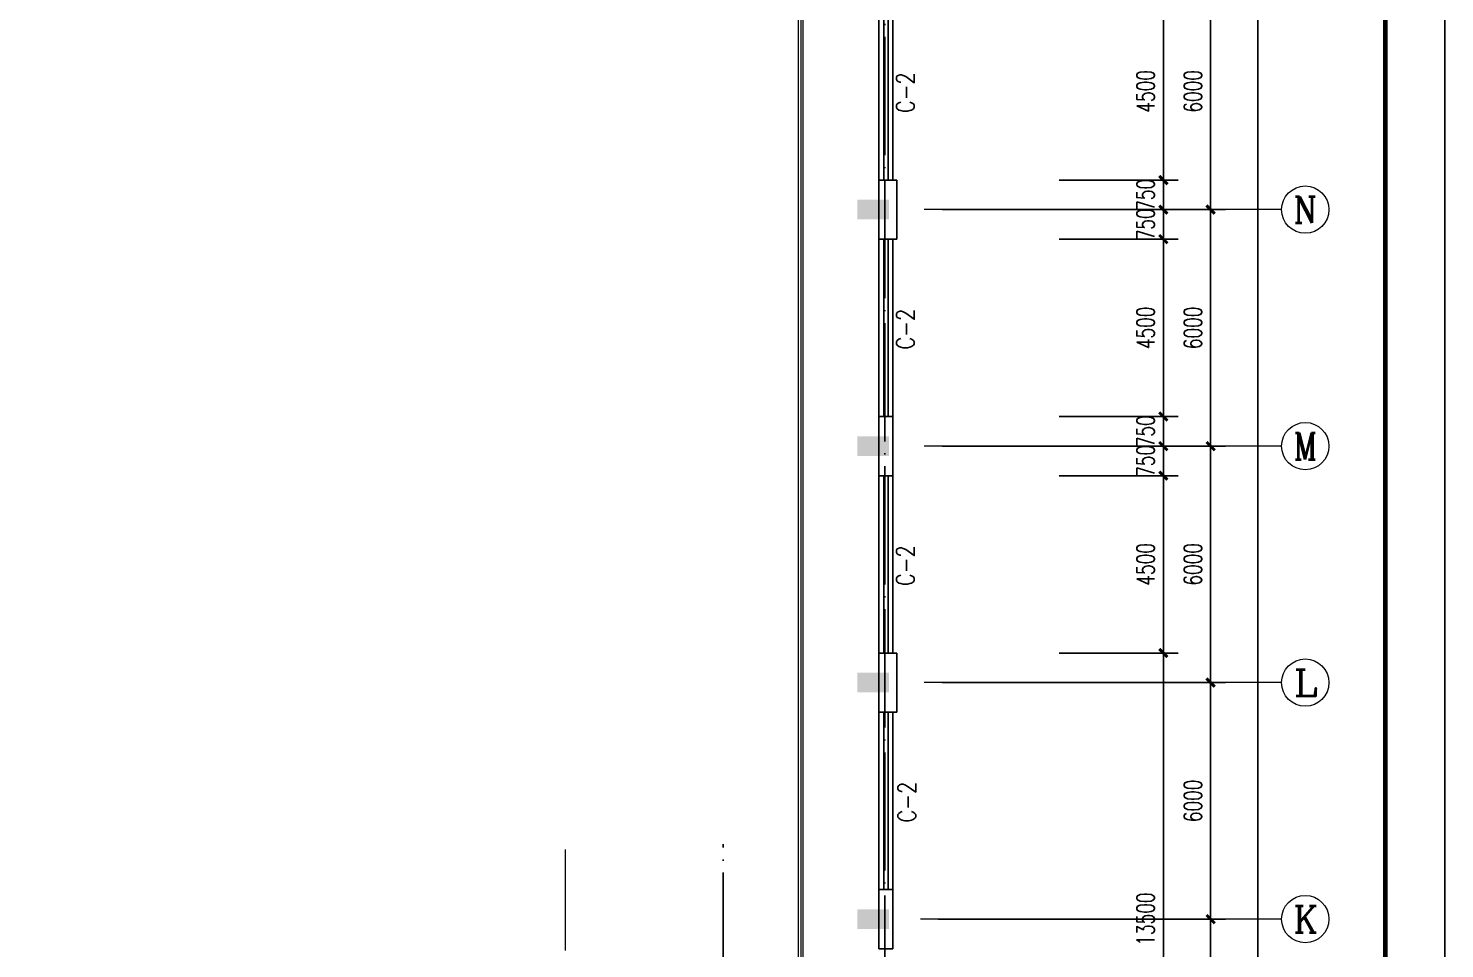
# Model space of a CAD drawing. Extents: x -220435 to 246757, y -381552 to -223577.
# Drawn here: x -15827 to 20103, y -299839 to -276489 of the extents above; entities that cross this region are included whole.
import ezdxf
from ezdxf.enums import TextEntityAlignment as Align

# ---------------------------------------------------------------- set-up
doc = ezdxf.new("R2010")
doc.units = 0
doc.header["$LTSCALE"] = 1500
doc.header["$MEASUREMENT"] = 0
doc.linetypes.add('DOTE', pattern=[2.42, 2, -0.2, 0.02, -0.2])
doc.layers.get('0').update_dxf_attribs({"linetype": 'CONTINUOUS'})
doc.layers.get('DEFPOINTS').update_dxf_attribs({"linetype": 'CONTINUOUS'})
for name, color, linetype in [('AXIS', 7, 'CONTINUOUS'), ('AXIS_TEXT', 7, 'CONTINUOUS'), ('COLUMN', 7, 'CONTINUOUS'), ('DOTE', 7, 'DOTE'), ('PUB_WALL', 7, 'CONTINUOUS'), ('WALL', 7, 'CONTINUOUS')]:
    doc.layers.add(name, color=color, linetype=linetype)
doc.layers.add('PUB_DIM', color=7, linetype='CONTINUOUS', lineweight=0)
doc.layers.add('WINDOW', color=7, linetype='CONTINUOUS', lineweight=0)
doc.styles.add('COMPLEX', font='COMPLEX')
doc.styles.add('DIM_FONT', font='TXT.shx', dxfattribs={"width": 0.7})
doc.styles.add('SIMPLEX', font='SIMPLEX.SHX')
doc.dimstyles.new('DIMN150', dxfattribs={"dimscale": 1.5, "dimtxt": 300, "dimasz": 1, "dimexe": 250, "dimexo": 300, "dimgap": 150, "dimtad": 1, "dimdec": 0, "dimzin": 0, "dimdsep": 46, "dimtxsty": 'DIM_FONT', "dimblk": '_DIMX', "dimcen": 0.09, "dimclrt": 7, "dimadec": 0, "dimazin": 0, "dimtfac": 1, "dimtdec": 0, "dimtix": 1, "dimtmove": 2, "dimatfit": 3, "dimldrblk": '_DIMX', "dimfxl": 1, "dimtolj": 1, "dimtzin": 0, "dimarcsym": 0})

# ---------------------------------------------------------------- blocks, each defined once
blk = doc.blocks.new('_DIMX')
blk.add_line((-150, 0), (150, 0))
at = {"const_width": 50}
blk.add_lwpolyline([(-70, -70), (70, 70)], dxfattribs=at)
blk = doc.blocks.new('*D804')
at = {"layer": 'DEFPOINTS', "color": 0, "lineweight": 20}
for p in [(6903, -269089), (6903, -347679), (15366, -347679)]:
    blk.add_point(p, dxfattribs=at)
at = {"layer": 'PUB_DIM', "color": 0, "lineweight": -2}
for p, q in [((7353, -269089), (15741, -269089)), ((15366, -269091), (15366, -347678)), ((7353, -347679), (15741, -347679))]:
    blk.add_line(p, q, dxfattribs=at)
at = {"layer": 'PUB_DIM', "color": 0, "lineweight": -2, "xscale": 1.5, "yscale": 1.5, "zscale": 1.5}
for p, rotation in [((15366, -269089), 90), ((15366, -347679), 270)]:
    blk.add_blockref('_DIMX', p, dxfattribs=dict(at, rotation=rotation))
at = {"layer": 'PUB_DIM', "color": 7, "insert": (14916, -308384), "char_height": 450, "attachment_point": 5, "rotation": 90, "style": 'DIM_FONT'}
blk.add_mtext('\\A1;78590', dxfattribs=at)
blk = doc.blocks.new('*D1036')
at = {"layer": 'DEFPOINTS', "color": 0, "lineweight": 20}
for p in [(9873, -287839), (12966, -287839), (9873, -292339)]:
    blk.add_point(p, dxfattribs=at)
at = {"layer": 'PUB_DIM', "color": 0, "lineweight": -2}
for p, q in [((10323, -287839), (13341, -287839)), ((12966, -292338), (12966, -287841)), ((10323, -292339), (13341, -292339))]:
    blk.add_line(p, q, dxfattribs=at)
at = {"layer": 'PUB_DIM', "color": 0, "lineweight": -2, "xscale": 1.5, "yscale": 1.5, "zscale": 1.5}
for p, rotation in [((12966, -287839), 90), ((12966, -292339), 270)]:
    blk.add_blockref('_DIMX', p, dxfattribs=dict(at, rotation=rotation))
at = {"layer": 'PUB_DIM', "color": 7, "insert": (12516, -290089), "char_height": 450, "attachment_point": 5, "rotation": 90, "style": 'DIM_FONT'}
blk.add_mtext('\\A1;4500', dxfattribs=at)
blk = doc.blocks.new('*D1037')
at = {"layer": 'DEFPOINTS', "color": 0, "lineweight": 20}
for p in [(6903, -287089), (6903, -293089), (14166, -293089)]:
    blk.add_point(p, dxfattribs=at)
at = {"layer": 'PUB_DIM', "color": 0, "lineweight": -2}
for p, q in [((7353, -287089), (14541, -287089)), ((14166, -287091), (14166, -293088)), ((7353, -293089), (14541, -293089))]:
    blk.add_line(p, q, dxfattribs=at)
at = {"layer": 'PUB_DIM', "color": 0, "lineweight": -2, "xscale": 1.5, "yscale": 1.5, "zscale": 1.5}
for p, rotation in [((14166, -287089), 90), ((14166, -293089), 270)]:
    blk.add_blockref('_DIMX', p, dxfattribs=dict(at, rotation=rotation))
at = {"layer": 'PUB_DIM', "color": 7, "insert": (13716, -290089), "char_height": 450, "attachment_point": 5, "rotation": 90, "style": 'DIM_FONT'}
blk.add_mtext('\\A1;6000', dxfattribs=at)
blk = doc.blocks.new('*D1038')
at = {"layer": 'DEFPOINTS', "color": 0, "lineweight": 20}
for p in [(6903, -293089), (6803, -299089), (14166, -299089)]:
    blk.add_point(p, dxfattribs=at)
at = {"layer": 'PUB_DIM', "color": 0, "lineweight": -2}
for p, q in [((7353, -293089), (14541, -293089)), ((14166, -293091), (14166, -299088)), ((7253, -299089), (14541, -299089))]:
    blk.add_line(p, q, dxfattribs=at)
at = {"layer": 'PUB_DIM', "color": 0, "lineweight": -2, "xscale": 1.5, "yscale": 1.5, "zscale": 1.5}
for p, rotation in [((14166, -293089), 90), ((14166, -299089), 270)]:
    blk.add_blockref('_DIMX', p, dxfattribs=dict(at, rotation=rotation))
at = {"layer": 'PUB_DIM', "color": 7, "insert": (13716, -296089), "char_height": 450, "attachment_point": 5, "rotation": 90, "style": 'DIM_FONT'}
blk.add_mtext('\\A1;6000', dxfattribs=at)
blk = doc.blocks.new('*D1039')
at = {"layer": 'DEFPOINTS', "color": 0, "lineweight": 20}
for p in [(6803, -299089), (6903, -305089), (14166, -305089)]:
    blk.add_point(p, dxfattribs=at)
at = {"layer": 'PUB_DIM', "color": 0, "lineweight": -2}
for p, q in [((7253, -299089), (14541, -299089)), ((14166, -299091), (14166, -305088)), ((7353, -305089), (14541, -305089))]:
    blk.add_line(p, q, dxfattribs=at)
at = {"layer": 'PUB_DIM', "color": 0, "lineweight": -2, "xscale": 1.5, "yscale": 1.5, "zscale": 1.5}
for p, rotation in [((14166, -299089), 90), ((14166, -305089), 270)]:
    blk.add_blockref('_DIMX', p, dxfattribs=dict(at, rotation=rotation))
at = {"layer": 'PUB_DIM', "color": 7, "insert": (13716, -302089), "char_height": 450, "attachment_point": 5, "rotation": 90, "style": 'DIM_FONT'}
blk.add_mtext('\\A1;6000', dxfattribs=at)
blk = doc.blocks.new('_FZH')
blk.add_solid([(-0.5, -0.5), (0.5, -0.5), (-0.5, 0.5), (0.5, 0.5)])
blk = doc.blocks.new('*D454')
at = {"layer": 'DEFPOINTS', "color": 0, "lineweight": 20}
for p in [(9873, -292339), (12966, -292339), (9873, -305839)]:
    blk.add_point(p, dxfattribs=at)
at = {"layer": 'PUB_DIM', "color": 0, "lineweight": -2}
for p, q in [((10323, -292339), (13341, -292339)), ((12966, -305838), (12966, -292341)), ((10323, -305839), (13341, -305839))]:
    blk.add_line(p, q, dxfattribs=at)
at = {"layer": 'PUB_DIM', "color": 0, "lineweight": -2, "xscale": 1.5, "yscale": 1.5, "zscale": 1.5}
for p, rotation in [((12966, -292339), 90), ((12966, -305839), 270)]:
    blk.add_blockref('_DIMX', p, dxfattribs=dict(at, rotation=rotation))
at = {"layer": 'PUB_DIM', "color": 7, "insert": (12516, -299089), "char_height": 450, "attachment_point": 5, "rotation": 90, "style": 'DIM_FONT'}
blk.add_mtext('\\A1;13500', dxfattribs=at)
blk = doc.blocks.new('_AXISO')
blk.add_circle((0, 0), 0.5)
at = {"layer": 'AXIS_TEXT', "style": 'COMPLEX', "width": 1.041667}
blk.add_attdef('A', text='', height=0.56, dxfattribs=at).set_placement((-0.25, -0.28), (0.25, -0.28), align=Align.FIT)
blk = doc.blocks.new('*D455')
at = {"layer": 'DEFPOINTS', "color": 0, "lineweight": 20}
for p in [(6903, -281089), (6903, -287089), (14166, -287089)]:
    blk.add_point(p, dxfattribs=at)
at = {"layer": 'PUB_DIM', "color": 0, "lineweight": -2}
for p, q in [((7353, -281089), (14541, -281089)), ((14166, -281091), (14166, -287088)), ((7353, -287089), (14541, -287089))]:
    blk.add_line(p, q, dxfattribs=at)
at = {"layer": 'PUB_DIM', "color": 0, "lineweight": -2, "xscale": 1.5, "yscale": 1.5, "zscale": 1.5}
for p, rotation in [((14166, -281089), 90), ((14166, -287089), 270)]:
    blk.add_blockref('_DIMX', p, dxfattribs=dict(at, rotation=rotation))
at = {"layer": 'PUB_DIM', "color": 7, "insert": (13716, -284089), "char_height": 450, "attachment_point": 5, "rotation": 90, "style": 'DIM_FONT'}
blk.add_mtext('\\A1;6000', dxfattribs=at)
blk = doc.blocks.new('*D456')
at = {"layer": 'DEFPOINTS', "color": 0, "lineweight": 20}
for p in [(6903, -275089), (6903, -281089), (14166, -281089)]:
    blk.add_point(p, dxfattribs=at)
at = {"layer": 'PUB_DIM', "color": 0, "lineweight": -2}
for p, q in [((7353, -275089), (14541, -275089)), ((14166, -275091), (14166, -281088)), ((7353, -281089), (14541, -281089))]:
    blk.add_line(p, q, dxfattribs=at)
at = {"layer": 'PUB_DIM', "color": 0, "lineweight": -2, "xscale": 1.5, "yscale": 1.5, "zscale": 1.5}
for p, rotation in [((14166, -275089), 90), ((14166, -281089), 270)]:
    blk.add_blockref('_DIMX', p, dxfattribs=dict(at, rotation=rotation))
at = {"layer": 'PUB_DIM', "color": 7, "insert": (13716, -278089), "char_height": 450, "attachment_point": 5, "rotation": 90, "style": 'DIM_FONT'}
blk.add_mtext('\\A1;6000', dxfattribs=at)
blk = doc.blocks.new('*D457')
at = {"layer": 'DEFPOINTS', "color": 0, "lineweight": 20}
for p in [(9873, -281839), (12966, -281839), (9873, -286339)]:
    blk.add_point(p, dxfattribs=at)
at = {"layer": 'PUB_DIM', "color": 0, "lineweight": -2}
for p, q in [((10323, -281839), (13341, -281839)), ((12966, -286338), (12966, -281841)), ((10323, -286339), (13341, -286339))]:
    blk.add_line(p, q, dxfattribs=at)
at = {"layer": 'PUB_DIM', "color": 0, "lineweight": -2, "xscale": 1.5, "yscale": 1.5, "zscale": 1.5}
for p, rotation in [((12966, -281839), 90), ((12966, -286339), 270)]:
    blk.add_blockref('_DIMX', p, dxfattribs=dict(at, rotation=rotation))
at = {"layer": 'PUB_DIM', "color": 7, "insert": (12516, -284089), "char_height": 450, "attachment_point": 5, "rotation": 90, "style": 'DIM_FONT'}
blk.add_mtext('\\A1;4500', dxfattribs=at)
blk = doc.blocks.new('*D458')
at = {"layer": 'DEFPOINTS', "color": 0, "lineweight": 20}
for p in [(9873, -286339), (12966, -286339), (9873, -287089)]:
    blk.add_point(p, dxfattribs=at)
at = {"layer": 'PUB_DIM', "color": 0, "lineweight": -2}
for p, q in [((10323, -286339), (13341, -286339)), ((12966, -286338), (12966, -286336)), ((12966, -287089), (12966, -286339)), ((10323, -287089), (13341, -287089)), ((12966, -287091), (12966, -287092))]:
    blk.add_line(p, q, dxfattribs=at)
at = {"layer": 'PUB_DIM', "color": 0, "lineweight": -2, "xscale": 1.5, "yscale": 1.5, "zscale": 1.5}
for p, rotation in [((12966, -286339), 270), ((12966, -287089), 90)]:
    blk.add_blockref('_DIMX', p, dxfattribs=dict(at, rotation=rotation))
at = {"layer": 'PUB_DIM', "color": 7, "insert": (12516, -286714), "char_height": 450, "attachment_point": 5, "rotation": 90, "style": 'DIM_FONT'}
blk.add_mtext('\\A1;750', dxfattribs=at)
blk = doc.blocks.new('*D459')
at = {"layer": 'DEFPOINTS', "color": 0, "lineweight": 20}
for p in [(9873, -287089), (12966, -287089), (9873, -287839)]:
    blk.add_point(p, dxfattribs=at)
at = {"layer": 'PUB_DIM', "color": 0, "lineweight": -2}
for p, q in [((10323, -287089), (13341, -287089)), ((12966, -287088), (12966, -287086)), ((12966, -287839), (12966, -287089)), ((10323, -287839), (13341, -287839)), ((12966, -287841), (12966, -287842))]:
    blk.add_line(p, q, dxfattribs=at)
at = {"layer": 'PUB_DIM', "color": 0, "lineweight": -2, "xscale": 1.5, "yscale": 1.5, "zscale": 1.5}
for p, rotation in [((12966, -287089), 270), ((12966, -287839), 90)]:
    blk.add_blockref('_DIMX', p, dxfattribs=dict(at, rotation=rotation))
at = {"layer": 'PUB_DIM', "color": 7, "insert": (12516, -287464), "char_height": 450, "attachment_point": 5, "rotation": 90, "style": 'DIM_FONT'}
blk.add_mtext('\\A1;750', dxfattribs=at)
blk = doc.blocks.new('*D461')
at = {"layer": 'DEFPOINTS', "color": 0, "lineweight": 20}
for p in [(9873, -280339), (12966, -280339), (9873, -281089)]:
    blk.add_point(p, dxfattribs=at)
at = {"layer": 'PUB_DIM', "color": 0, "lineweight": -2}
for p, q in [((10323, -280339), (13341, -280339)), ((12966, -280338), (12966, -280336)), ((12966, -281089), (12966, -280339)), ((10323, -281089), (13341, -281089)), ((12966, -281091), (12966, -281092))]:
    blk.add_line(p, q, dxfattribs=at)
at = {"layer": 'PUB_DIM', "color": 0, "lineweight": -2, "xscale": 1.5, "yscale": 1.5, "zscale": 1.5}
for p, rotation in [((12966, -280339), 270), ((12966, -281089), 90)]:
    blk.add_blockref('_DIMX', p, dxfattribs=dict(at, rotation=rotation))
at = {"layer": 'PUB_DIM', "color": 7, "insert": (12516, -280714), "char_height": 450, "attachment_point": 5, "rotation": 90, "style": 'DIM_FONT'}
blk.add_mtext('\\A1;750', dxfattribs=at)
blk = doc.blocks.new('*D463')
at = {"layer": 'DEFPOINTS', "color": 0, "lineweight": 20}
for p in [(9873, -275839), (12966, -275839), (9873, -280339)]:
    blk.add_point(p, dxfattribs=at)
at = {"layer": 'PUB_DIM', "color": 0, "lineweight": -2}
for p, q in [((10323, -275839), (13341, -275839)), ((12966, -280338), (12966, -275841)), ((10323, -280339), (13341, -280339))]:
    blk.add_line(p, q, dxfattribs=at)
at = {"layer": 'PUB_DIM', "color": 0, "lineweight": -2, "xscale": 1.5, "yscale": 1.5, "zscale": 1.5}
for p, rotation in [((12966, -275839), 90), ((12966, -280339), 270)]:
    blk.add_blockref('_DIMX', p, dxfattribs=dict(at, rotation=rotation))
at = {"layer": 'PUB_DIM', "color": 7, "insert": (12516, -278089), "char_height": 450, "attachment_point": 5, "rotation": 90, "style": 'DIM_FONT'}
blk.add_mtext('\\A1;4500', dxfattribs=at)
blk = doc.blocks.new('*D464')
at = {"layer": 'DEFPOINTS', "color": 0, "lineweight": 20}
for p in [(9873, -281089), (12966, -281089), (9873, -281839)]:
    blk.add_point(p, dxfattribs=at)
at = {"layer": 'PUB_DIM', "color": 0, "lineweight": -2}
for p, q in [((10323, -281089), (13341, -281089)), ((12966, -281088), (12966, -281086)), ((12966, -281839), (12966, -281089)), ((10323, -281839), (13341, -281839)), ((12966, -281841), (12966, -281842))]:
    blk.add_line(p, q, dxfattribs=at)
at = {"layer": 'PUB_DIM', "color": 0, "lineweight": -2, "xscale": 1.5, "yscale": 1.5, "zscale": 1.5}
for p, rotation in [((12966, -281089), 270), ((12966, -281839), 90)]:
    blk.add_blockref('_DIMX', p, dxfattribs=dict(at, rotation=rotation))
at = {"layer": 'PUB_DIM', "color": 7, "insert": (12516, -281464), "char_height": 450, "attachment_point": 5, "rotation": 90, "style": 'DIM_FONT'}
blk.add_mtext('\\A1;750', dxfattribs=at)

msp = doc.modelspace()

# ---------------------------------------------------------------- linework, layer by layer
for p, q in [((5752.9, -275839.3), (5752.9, -280339.3)), ((5879.7, -280339.3), (5879.7, -275839.3)), ((5981.4, -280339.3), (5981.4, -275839.3)), ((6102.9, -280339.3), (6102.9, -275839.3)), ((5752.9, -281839.3), (5752.9, -286339.3)), ((5879.7, -286339.3), (5879.7, -281839.3)), ((5981.4, -286339.3), (5981.4, -281839.3)), ((6102.9, -286339.3), (6102.9, -281839.3)), ((5752.9, -287839.3), (5752.9, -292339.3)), ((5879.7, -292339.3), (5879.7, -287839.3)), ((5981.4, -292339.3), (5981.4, -287839.3)), ((6102.9, -292339.3), (6102.9, -287839.3)), ((5752.9, -293839.3), (5752.9, -298339.3)), ((5879.7, -298339.3), (5879.7, -293839.3)), ((5981.4, -298339.3), (5981.4, -293839.3)), ((6102.9, -298339.3), (6102.9, -293839.3))]:
    msp.add_line(p, q)
at = {"layer": 'AXIS', "color": 250}
msp.add_lwpolyline([(20102.7, -253559.3), (-66737.4, -253559.3), (-66737.4, -370748.3), (20102.7, -370748.3)], close=True, dxfattribs=at)
at = {"layer": 'AXIS', "color": 0, "const_width": 120.2}
msp.add_lwpolyline([(18600.3, -255061.7), (-65234.9, -255061.7), (-65234.9, -369245.9), (18600.3, -369245.9)], close=True, dxfattribs=at)
at = {"layer": 'DOTE'}
for p, q in [((5902.9, -348679.3), (5902.9, -268089.3)), ((1802.9, -322686.6), (1802.9, -297187.8))]:
    msp.add_line(p, q, dxfattribs=at)
at = {"layer": 'PUB_DIM'}
for p, q in [((15966.4, -281089.3), (6902.9, -281089.3)), ((15966.4, -287089.3), (6902.9, -287089.3)), ((15966.4, -293089.3), (6902.9, -293089.3)), ((15966.4, -299089.3), (6802.9, -299089.3))]:
    msp.add_line(p, q, dxfattribs=at)
at = {"layer": 'PUB_WALL'}
for p, q in [((5752.9, -280339.3), (6202.9, -280339.3)), ((5752.9, -280339.3), (5752.9, -281839.3)), ((5752.9, -280339.3), (5752.9, -281839.3)), ((6202.9, -280339.3), (5752.9, -280339.3)), ((6202.9, -280339.3), (6202.9, -281839.3)), ((6202.9, -281839.3), (6202.9, -280339.3)), ((5752.9, -281839.3), (6202.9, -281839.3)), ((5752.9, -281839.3), (6202.9, -281839.3)), ((5752.9, -286339.3), (6102.9, -286339.3)), ((5752.9, -286339.3), (5752.9, -287839.3)), ((5752.9, -286339.3), (5752.9, -287839.3)), ((6102.9, -286339.3), (5752.9, -286339.3)), ((6102.9, -286339.3), (6102.9, -287839.3)), ((6102.9, -287839.3), (6102.9, -286339.3)), ((5752.9, -287839.3), (6102.9, -287839.3)), ((5752.9, -287839.3), (6102.9, -287839.3)), ((5752.9, -292339.3), (6202.9, -292339.3)), ((5752.9, -292339.3), (5752.9, -293839.3)), ((5752.9, -292339.3), (5752.9, -293839.3)), ((6202.9, -292339.3), (5752.9, -292339.3)), ((6202.9, -292339.3), (6202.9, -293839.3)), ((6202.9, -293839.3), (6202.9, -292339.3)), ((5752.9, -293839.3), (6202.9, -293839.3)), ((5752.9, -293839.3), (6202.9, -293839.3)), ((5752.9, -298339.3), (6102.9, -298339.3)), ((5752.9, -298339.3), (5752.9, -299839.3)), ((5752.9, -298339.3), (5752.9, -299839.3)), ((6102.9, -298339.3), (5752.9, -298339.3)), ((6102.9, -298339.3), (6102.9, -299839.3)), ((6102.9, -299839.3), (6102.9, -298339.3)), ((5752.9, -299839.3), (6102.9, -299839.3)), ((5752.9, -299839.3), (6102.9, -299839.3))]:
    msp.add_line(p, q, dxfattribs=at)
at = {"layer": 'WALL'}
for p, q in [((5752.9, -280339.3), (6202.9, -280339.3)), ((5752.9, -280339.3), (5752.9, -281839.3)), ((6202.9, -280339.3), (6202.9, -281839.3)), ((5752.9, -281839.3), (6202.9, -281839.3)), ((5752.9, -286339.3), (6102.9, -286339.3)), ((5752.9, -286339.3), (5752.9, -287839.3)), ((6102.9, -286339.3), (6102.9, -287839.3)), ((5752.9, -287839.3), (6102.9, -287839.3)), ((5752.9, -292339.3), (6202.9, -292339.3)), ((5752.9, -292339.3), (5752.9, -293839.3)), ((6202.9, -292339.3), (6202.9, -293839.3)), ((5752.9, -293839.3), (6202.9, -293839.3)), ((5752.9, -298339.3), (6102.9, -298339.3)), ((5752.9, -298339.3), (5752.9, -299839.3)), ((6102.9, -298339.3), (6102.9, -299839.3)), ((5752.9, -299839.3), (6102.9, -299839.3))]:
    msp.add_line(p, q, dxfattribs=at)
at = {"layer": 'WINDOW'}
for p, q in [((3702.9, -271139.3), (3702.9, -320489.3)), ((3772.9, -271089.3), (3772.9, -320554.3)), ((3822.9, -271039.3), (3822.9, -320624.3)), ((-2197.1, -299889.3), (-2197.1, -297322.4))]:
    msp.add_line(p, q, dxfattribs=at)

# ---------------------------------------------------------------- block references
at = {"layer": 'COLUMN', "xscale": 500, "yscale": 800, "zscale": 500, "rotation": 90}
for p in [(5602.9, -281089.3), (5602.9, -287089.3), (5602.9, -293089.3), (5602.9, -299089.3)]:
    msp.add_blockref('_FZH', p, dxfattribs=at)
at = {"layer": 'PUB_DIM'}
ref = msp.add_blockref('_AXISO', (16566.4, -281089.3), dxfattribs=dict(at, xscale=1200, yscale=1200, zscale=1200))
ref.add_attrib('A', 'N', dxfattribs={"layer": 'AXIS_TEXT', "height": 672, "style": 'COMPLEX', "width": 0.986842}).set_placement((16266.4, -281425.3), (16866.4, -281425.3), align=Align.FIT)
ref = msp.add_blockref('_AXISO', (16566.4, -287089.3), dxfattribs=dict(at, xscale=1200, yscale=1200, zscale=1200))
ref.add_attrib('A', 'M', dxfattribs={"layer": 'AXIS_TEXT', "height": 672, "style": 'COMPLEX', "width": 0.892857}).set_placement((16266.4, -287425.3), (16866.4, -287425.3), align=Align.FIT)
ref = msp.add_blockref('_AXISO', (16566.4, -293089.3), dxfattribs=dict(at, xscale=1200, yscale=1200, zscale=1200))
ref.add_attrib('A', 'L', dxfattribs={"layer": 'AXIS_TEXT', "height": 672, "style": 'COMPLEX', "width": 1.25}).set_placement((16266.4, -293425.3), (16866.4, -293425.3), align=Align.FIT)
ref = msp.add_blockref('_AXISO', (16566.4, -299089.3), dxfattribs=dict(at, xscale=1200, yscale=1200, zscale=1200))
ref.add_attrib('A', 'K', dxfattribs={"layer": 'AXIS_TEXT', "height": 672, "style": 'COMPLEX', "width": 0.986842}).set_placement((16266.4, -299425.3), (16866.4, -299425.3), align=Align.FIT)

# ---------------------------------------------------------------- texts
at = {"layer": 'WINDOW', "style": 'SIMPLEX', "width": 0.8}
for p in [(6645.7, -278639.8), (6645.7, -284639.8), (6645.7, -290639.8), (6683.9, -296639.8)]:
    msp.add_text('C-2', height=450, rotation=90, dxfattribs=at).set_placement(p)

# ---------------------------------------------------------------- dimensions: what is measured, and where the dimension line sits
at = {"layer": 'PUB_DIM'}
for p1, p2, distance, picture, middle in [((6902.9, -269089.3), (6902.9, -347679.3), 8463.4, '*D804', (14916.4, -308384.3)), ((9873.3, -280339.3), (9873.3, -275839.3), -3093.1, '*D463', (12516.4, -278089.3)), ((9873.3, -281089.3), (9873.3, -280339.3), -3093.1, '*D461', (12516.4, -280714.3)), ((9873.3, -281839.3), (9873.3, -281089.3), -3093.1, '*D464', (12516.4, -281464.3)), ((9873.3, -286339.3), (9873.3, -281839.3), -3093.1, '*D457', (12516.4, -284089.3)), ((9873.3, -287089.3), (9873.3, -286339.3), -3093.1, '*D458', (12516.4, -286714.3)), ((9873.3, -287839.3), (9873.3, -287089.3), -3093.1, '*D459', (12516.4, -287464.3)), ((9873.3, -292339.3), (9873.3, -287839.3), -3093.1, '*D1036', (12516.4, -290089.3)), ((9873.3, -305839.3), (9873.3, -292339.3), -3093.1, '*D454', (12516.4, -299089.3))]:
    dim = msp.add_aligned_dim(p1=p1, p2=p2, distance=distance, dimstyle='DIMN150', dxfattribs=at)
    dim.commit()
    dim.dimension.update_dxf_attribs({"geometry": picture, "text_midpoint": middle})
for base, p1, p2, picture, middle in [((14166.4, -281089.3), (6902.9, -275089.3), (6902.9, -281089.3), '*D456', (13716.4, -278089.3)), ((14166.4, -287089.3), (6902.9, -281089.3), (6902.9, -287089.3), '*D455', (13716.4, -284089.3)), ((14166.4, -293089.3), (6902.9, -287089.3), (6902.9, -293089.3), '*D1037', (13716.4, -290089.3)), ((14166.4, -299089.3), (6902.9, -293089.3), (6802.9, -299089.3), '*D1038', (13716.4, -296089.3)), ((14166.4, -305089.3), (6802.9, -299089.3), (6902.9, -305089.3), '*D1039', (13716.4, -302089.3))]:
    dim = msp.add_linear_dim(base=base, p1=p1, p2=p2, angle=90, dimstyle='DIMN150', dxfattribs=at)
    dim.commit()
    dim.dimension.update_dxf_attribs({"geometry": picture, "text_midpoint": middle})

doc.saveas('drawing.dxf')
